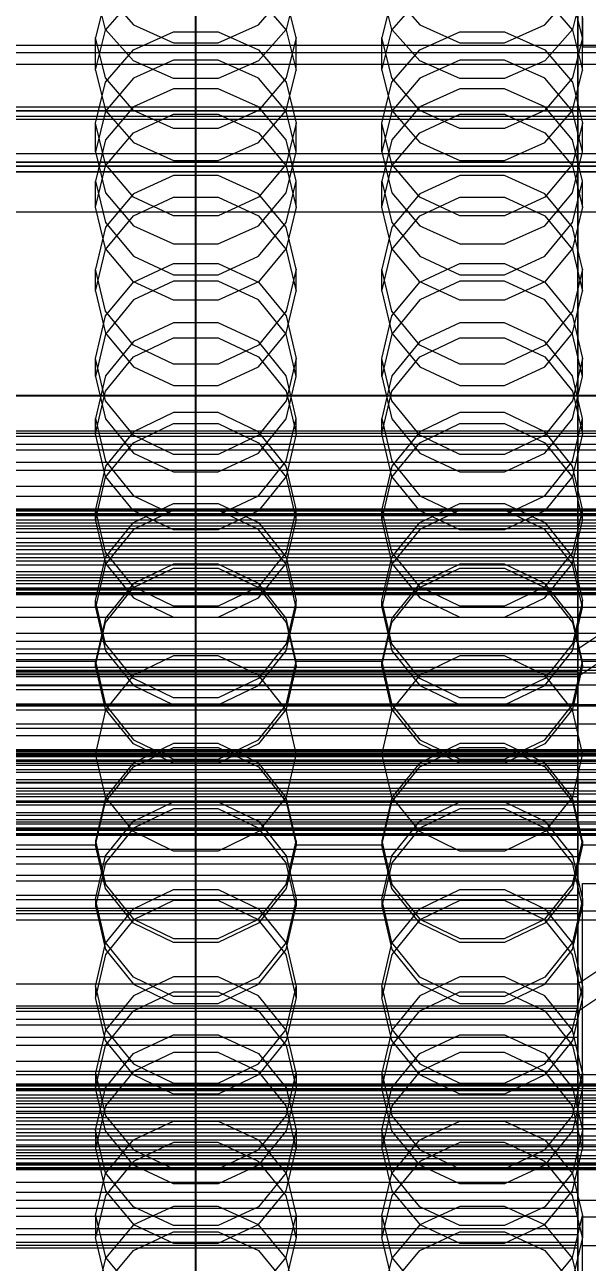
# Model space of a CAD drawing. Header units: millimetres. Extents: x -1970 to 34302, y -65268 to 6837.
# Drawn here: x 14.2 to 132, y -34381.7 to -34122.2 of the extents above; entities that cross this region are included whole.
import ezdxf

# ---------------------------------------------------------------- set-up
doc = ezdxf.new("R2010")
doc.units = ezdxf.units.MM
for name, color, linetype, lineweight in [('COTAS_O', 1, 'Continuous', 0), ('frontal_briquetadora', 7, 'Continuous', 0), ('frontal_C01', 7, 'Continuous', 0), ('frontal_C02', 7, 'Continuous', 0), ('frontal_tolva', 7, 'Continuous', 0)]:
    doc.layers.add(name, color=color, linetype=linetype, lineweight=lineweight)
doc.dimstyles.new('R19_100', dxfattribs={"dimtxt": 250, "dimasz": 150, "dimexe": 150, "dimexo": 80, "dimgap": 100, "dimtad": 1, "dimtih": 1, "dimtoh": 1, "dimdsep": 46, "dimcen": 0.09, "dimadec": 0, "dimazin": 0, "dimtfac": 1, "dimtdec": 4, "dimtofl": 0, "dimtmove": 0, "dimatfit": 3, "dimfxl": 1, "dimtolj": 1, "dimtzin": 0, "dimarcsym": 0})

# ---------------------------------------------------------------- blocks, each defined once
blk = doc.blocks.new('*D35')
at = {"layer": 'COTAS_O', "color": 0, "lineweight": -2, "transparency": 16777216}
for p, q in [((-1725, -34320), (-1725, -33550)), ((1725, -34320), (1725, -33550)), ((-1575, -33700), (1575, -33700))]:
    blk.add_line(p, q, dxfattribs=at)
at = {"layer": 'COTAS_O', "color": 0, "transparency": 16777216}
for points in [[(-1575, -33675), (-1575, -33725), (-1725, -33700)], [(1575, -33675), (1575, -33725), (1725, -33700)]]:
    blk.add_solid(points, dxfattribs=at)
at = {"layer": 'Defpoints', "color": 0, "transparency": 16777216}
for p in [(1725, -33700), (-1725, -34400), (1725, -34400)]:
    blk.add_point(p, dxfattribs=at)
blk = doc.blocks.new('*D38')
at = {"layer": 'COTAS_O', "color": 0, "lineweight": -2, "transparency": 16777216}
for p, q in [((-570, -33700), (200, -33700)), ((50, -34750), (50, -33850)), ((-570, -34900), (200, -34900))]:
    blk.add_line(p, q, dxfattribs=at)
at = {"layer": 'COTAS_O', "color": 0, "transparency": 16777216}
for points in [[(25, -33850), (75, -33850), (50, -33700)], [(25, -34750), (75, -34750), (50, -34900)]]:
    blk.add_solid(points, dxfattribs=at)
at = {"layer": 'Defpoints', "color": 0, "transparency": 16777216}
for p in [(-650, -33700), (50, -33700), (-650, -34900)]:
    blk.add_point(p, dxfattribs=at)
blk = doc.blocks.new('*D39')
at = {"layer": 'COTAS_O', "color": 0, "lineweight": -2, "transparency": 16777216}
for p, q in [((-650, -34820), (-650, -34050)), ((650, -34820), (650, -34050)), ((-500, -34200), (500, -34200))]:
    blk.add_line(p, q, dxfattribs=at)
at = {"layer": 'COTAS_O', "color": 0, "transparency": 16777216}
for points in [[(-500, -34175), (-500, -34225), (-650, -34200)], [(500, -34175), (500, -34225), (650, -34200)]]:
    blk.add_solid(points, dxfattribs=at)
at = {"layer": 'Defpoints', "color": 0, "transparency": 16777216}
for p in [(650, -34200), (-650, -34900), (650, -34900)]:
    blk.add_point(p, dxfattribs=at)

msp = doc.modelspace()

# ---------------------------------------------------------------- linework, layer by layer
at = {"layer": 'frontal_briquetadora'}
for p, q in [((31.08, -34123.224), (29, -34114.988)), ((31.08, -34116.514), (29, -34124.892)), ((31.08, -34115.574), (36.906, -34122.28)), ((31.08, -34123.363), (36.907, -34116.612)), ((63.093, -34116.612), (68.92, -34123.363)), ((63.094, -34122.28), (68.92, -34115.574)), ((71, -34114.988), (68.92, -34123.224)), ((71, -34124.892), (68.92, -34116.514)), ((91.08, -34123.224), (89, -34114.988)), ((91.08, -34116.514), (89, -34124.892)), ((91.08, -34115.574), (96.906, -34122.28)), ((91.08, -34123.363), (96.907, -34116.612)), ((123.093, -34116.612), (128.92, -34123.363)), ((123.094, -34122.28), (128.92, -34115.574)), ((131, -34114.988), (128.92, -34123.224)), ((131, -34124.892), (128.92, -34116.514)), ((29, -34131.781), (31.08, -34123.363)), ((36.907, -34129.83), (31.08, -34123.224)), ((36.906, -34122.28), (45.326, -34126.028)), ((36.906, -34127.512), (45.326, -34123.759)), ((45.326, -34123.759), (54.674, -34123.759)), ((54.674, -34126.028), (63.094, -34122.28)), ((54.674, -34123.759), (63.094, -34127.512)), ((68.92, -34123.224), (63.093, -34129.83)), ((68.92, -34123.363), (71, -34131.781)), ((89, -34131.781), (91.08, -34123.363)), ((96.907, -34129.83), (91.08, -34123.224)), ((96.906, -34122.28), (105.326, -34126.028)), ((96.906, -34127.512), (105.326, -34123.759)), ((105.326, -34123.759), (114.674, -34123.759)), ((114.674, -34126.028), (123.094, -34122.28)), ((114.674, -34123.759), (123.094, -34127.512)), ((128.92, -34123.224), (123.093, -34129.83)), ((128.92, -34123.363), (131, -34131.781)), ((31.08, -34133.352), (29, -34124.892)), ((29, -34131.781), (29, -34124.892)), ((45.326, -34126.028), (54.674, -34126.028)), ((71, -34124.892), (68.92, -34133.352)), ((71, -34131.781), (71, -34124.892)), ((91.08, -34133.352), (89, -34124.892)), ((89, -34131.781), (89, -34124.892)), ((105.326, -34126.028), (114.674, -34126.028)), ((131, -34124.892), (128.92, -34133.352)), ((131, -34131.781), (131, -34124.892)), ((31.08, -34134.311), (36.906, -34127.512)), ((45.327, -34129.642), (36.907, -34133.46)), ((54.673, -34129.642), (45.327, -34129.642)), ((63.093, -34133.46), (54.673, -34129.642)), ((63.094, -34127.512), (68.92, -34134.311)), ((91.08, -34134.311), (96.906, -34127.512)), ((105.327, -34129.642), (96.907, -34133.46)), ((114.673, -34129.642), (105.327, -34129.642)), ((123.093, -34133.46), (114.673, -34129.642)), ((123.094, -34127.512), (128.92, -34134.311)), ((29, -34131.781), (31.08, -34140.199)), ((45.327, -34133.495), (36.907, -34129.83)), ((63.093, -34129.83), (54.673, -34133.495)), ((68.92, -34140.199), (71, -34131.781)), ((89, -34131.781), (91.08, -34140.199)), ((105.327, -34133.495), (96.907, -34129.83)), ((123.093, -34129.83), (114.673, -34133.495)), ((128.92, -34140.199), (131, -34131.781)), ((29, -34142.855), (31.08, -34134.311)), ((36.906, -34140.193), (31.08, -34133.352)), ((36.907, -34133.46), (31.08, -34140.34)), ((54.673, -34133.495), (45.327, -34133.495)), ((68.92, -34140.34), (63.093, -34133.46)), ((68.92, -34133.352), (63.094, -34140.193)), ((68.92, -34134.311), (71, -34142.855)), ((89, -34142.855), (91.08, -34134.311)), ((96.906, -34140.193), (91.08, -34133.352)), ((96.907, -34133.46), (91.08, -34140.34)), ((114.673, -34133.495), (105.327, -34133.495)), ((128.92, -34140.34), (123.093, -34133.46)), ((128.92, -34133.352), (123.094, -34140.193)), ((128.92, -34134.311), (131, -34142.855)), ((45.326, -34135.681), (36.906, -34139.483)), ((54.674, -34135.681), (45.326, -34135.681)), ((63.094, -34139.483), (54.674, -34135.681)), ((105.326, -34135.681), (96.906, -34139.483)), ((114.674, -34135.681), (105.326, -34135.681)), ((123.094, -34139.483), (114.674, -34135.681)), ((-160, -34139.431), (200, -34139.431)), ((200, -34139.536), (-160, -34139.536)), ((36.906, -34139.483), (31.08, -34146.366)), ((68.92, -34146.366), (63.094, -34139.483)), ((96.906, -34139.483), (91.08, -34146.366)), ((128.92, -34146.366), (123.094, -34139.483)), ((-160, -34140.25), (200, -34140.25)), ((200, -34140.35), (-160, -34140.35)), ((-160, -34141.394), (200, -34141.394)), ((200, -34141.489), (-160, -34141.489)), ((31.08, -34140.34), (29, -34148.919)), ((31.08, -34140.199), (36.907, -34146.949)), ((45.326, -34144.012), (36.906, -34140.193)), ((36.907, -34144.884), (45.327, -34141.024)), ((45.327, -34141.024), (54.673, -34141.024)), ((54.673, -34141.024), (63.093, -34144.884)), ((63.094, -34140.193), (54.674, -34144.012)), ((63.093, -34146.949), (68.92, -34140.199)), ((71, -34148.919), (68.92, -34140.34)), ((91.08, -34140.34), (89, -34148.919)), ((91.08, -34140.199), (96.907, -34146.949)), ((105.326, -34144.012), (96.906, -34140.193)), ((96.907, -34144.884), (105.327, -34141.024)), ((105.327, -34141.024), (114.673, -34141.024)), ((114.673, -34141.024), (123.093, -34144.884)), ((123.094, -34140.193), (114.674, -34144.012)), ((123.093, -34146.949), (128.92, -34140.199)), ((131, -34148.919), (128.92, -34140.34)), ((31.08, -34151.47), (29, -34142.855)), ((29, -34148.919), (29, -34142.855)), ((31.08, -34151.841), (36.907, -34144.884)), ((54.674, -34144.012), (45.326, -34144.012)), ((63.093, -34144.884), (68.92, -34151.841)), ((71, -34142.855), (68.92, -34151.47)), ((71, -34148.919), (71, -34142.855)), ((91.08, -34151.47), (89, -34142.855)), ((89, -34148.919), (89, -34142.855)), ((91.08, -34151.841), (96.907, -34144.884)), ((114.674, -34144.012), (105.326, -34144.012)), ((123.093, -34144.884), (128.92, -34151.841)), ((131, -34142.855), (128.92, -34151.47)), ((131, -34148.919), (131, -34142.855)), ((31.08, -34146.366), (29, -34155.01)), ((36.907, -34146.949), (45.327, -34150.696)), ((54.673, -34150.696), (63.093, -34146.949)), ((71, -34155.01), (68.92, -34146.366)), ((91.08, -34146.366), (89, -34155.01)), ((96.907, -34146.949), (105.327, -34150.696)), ((114.673, -34150.696), (123.093, -34146.949)), ((131, -34155.01), (128.92, -34146.366)), ((29, -34148.919), (31.08, -34157.498)), ((68.92, -34157.498), (71, -34148.919)), ((89, -34148.919), (91.08, -34157.498)), ((128.92, -34157.498), (131, -34148.919)), ((200, -34151.031), (-160, -34151.031)), ((200, -34151.121), (-160, -34151.121)), ((200, -34151.864), (-160, -34151.864)), ((200, -34151.949), (-160, -34151.949)), ((-160, -34152.993), (200, -34152.993)), ((-160, -34153.073), (200, -34153.073)), ((29, -34160.516), (31.08, -34151.841)), ((36.906, -34158.429), (31.08, -34151.47)), ((45.327, -34150.696), (54.673, -34150.696)), ((68.92, -34151.47), (63.094, -34158.429)), ((68.92, -34151.841), (71, -34160.516)), ((89, -34160.516), (91.08, -34151.841)), ((96.906, -34158.429), (91.08, -34151.47)), ((105.327, -34150.696), (114.673, -34150.696)), ((128.92, -34151.47), (123.094, -34158.429)), ((128.92, -34151.841), (131, -34160.516)), ((29, -34160.516), (29, -34155.01)), ((29, -34155.01), (31.08, -34163.717)), ((45.326, -34153.841), (36.906, -34157.708)), ((54.674, -34153.841), (45.326, -34153.841)), ((63.094, -34157.708), (54.674, -34153.841)), ((68.92, -34163.717), (71, -34155.01)), ((71, -34160.516), (71, -34155.01)), ((89, -34160.516), (89, -34155.01)), ((89, -34155.01), (91.08, -34163.717)), ((105.326, -34153.841), (96.906, -34157.708)), ((114.674, -34153.841), (105.326, -34153.841)), ((123.094, -34157.708), (114.674, -34153.841)), ((128.92, -34163.717), (131, -34155.01)), ((131, -34160.516), (131, -34155.01)), ((31.08, -34157.498), (36.907, -34164.378)), ((36.906, -34157.708), (31.08, -34164.704)), ((63.093, -34164.378), (68.92, -34157.498)), ((68.92, -34164.704), (63.094, -34157.708)), ((91.08, -34157.498), (96.907, -34164.378)), ((96.906, -34157.708), (91.08, -34164.704)), ((123.093, -34164.378), (128.92, -34157.498)), ((128.92, -34164.704), (123.094, -34157.708)), ((31.08, -34169.191), (29, -34160.516)), ((45.326, -34162.312), (36.906, -34158.429)), ((36.907, -34162.278), (45.327, -34158.361)), ((45.327, -34158.361), (54.673, -34158.361)), ((54.673, -34158.361), (63.093, -34162.278)), ((63.094, -34158.429), (54.674, -34162.312)), ((71, -34160.516), (68.92, -34169.191)), ((91.08, -34169.191), (89, -34160.516)), ((105.326, -34162.312), (96.906, -34158.429)), ((96.907, -34162.278), (105.327, -34158.361)), ((105.327, -34158.361), (114.673, -34158.361)), ((114.673, -34158.361), (123.093, -34162.278)), ((123.094, -34158.429), (114.674, -34162.312)), ((131, -34160.516), (128.92, -34169.191)), ((31.08, -34169.336), (36.907, -34162.278)), ((54.674, -34162.312), (45.326, -34162.312)), ((63.093, -34162.278), (68.92, -34169.336)), ((91.08, -34169.336), (96.907, -34162.278)), ((114.674, -34162.312), (105.326, -34162.312)), ((123.093, -34162.278), (128.92, -34169.336)), ((31.08, -34164.704), (29, -34173.478)), ((31.08, -34163.717), (36.906, -34170.746)), ((36.907, -34164.378), (45.327, -34168.196)), ((54.673, -34168.196), (63.093, -34164.378)), ((63.094, -34170.746), (68.92, -34163.717)), ((71, -34173.478), (68.92, -34164.704)), ((91.08, -34164.704), (89, -34173.478)), ((91.08, -34163.717), (96.906, -34170.746)), ((96.907, -34164.378), (105.327, -34168.196)), ((114.673, -34168.196), (123.093, -34164.378)), ((123.094, -34170.746), (128.92, -34163.717)), ((131, -34173.478), (128.92, -34164.704)), ((45.327, -34168.196), (54.673, -34168.196)), ((105.327, -34168.196), (114.673, -34168.196)), ((29, -34178.137), (31.08, -34169.336)), ((36.907, -34176.147), (31.08, -34169.191)), ((36.906, -34170.746), (45.326, -34174.665)), ((54.674, -34174.665), (63.094, -34170.746)), ((68.92, -34169.191), (63.093, -34176.147)), ((68.92, -34169.336), (71, -34178.137)), ((89, -34178.137), (91.08, -34169.336)), ((96.907, -34176.147), (91.08, -34169.191)), ((96.906, -34170.746), (105.326, -34174.665)), ((114.674, -34174.665), (123.094, -34170.746)), ((128.92, -34169.191), (123.093, -34176.147)), ((128.92, -34169.336), (131, -34178.137)), ((31.08, -34182.307), (29, -34173.478)), ((29, -34178.137), (29, -34173.478)), ((36.906, -34176.216), (45.326, -34172.292)), ((45.326, -34172.292), (54.674, -34172.292)), ((54.674, -34172.292), (63.094, -34176.216)), ((71, -34173.478), (68.92, -34182.308)), ((71, -34178.137), (71, -34173.478)), ((91.08, -34182.307), (89, -34173.478)), ((89, -34178.137), (89, -34173.478)), ((96.906, -34176.216), (105.326, -34172.292)), ((105.326, -34172.292), (114.674, -34172.292)), ((114.674, -34172.292), (123.094, -34176.216)), ((131, -34173.478), (128.92, -34182.308)), ((131, -34178.137), (131, -34173.478)), ((31.08, -34183.307), (36.906, -34176.216)), ((45.327, -34175.979), (36.907, -34179.943)), ((45.327, -34180.008), (36.907, -34176.147)), ((45.326, -34174.665), (54.674, -34174.665)), ((54.673, -34175.979), (45.327, -34175.979)), ((63.093, -34179.943), (54.673, -34175.979)), ((63.093, -34176.147), (54.673, -34180.008)), ((63.094, -34176.216), (68.92, -34183.307)), ((91.08, -34183.307), (96.906, -34176.216)), ((105.327, -34175.979), (96.907, -34179.943)), ((105.327, -34180.008), (96.907, -34176.147)), ((105.326, -34174.665), (114.674, -34174.665)), ((114.673, -34175.979), (105.327, -34175.979)), ((123.093, -34179.943), (114.673, -34175.979)), ((123.093, -34176.147), (114.673, -34180.008)), ((123.094, -34176.216), (128.92, -34183.307)), ((29, -34178.137), (31.08, -34186.938)), ((68.92, -34186.938), (71, -34178.137)), ((89, -34178.137), (91.08, -34186.938)), ((128.92, -34186.938), (131, -34178.137)), ((36.907, -34179.943), (31.08, -34187.085)), ((54.673, -34180.008), (45.327, -34180.008)), ((68.92, -34187.085), (63.093, -34179.943)), ((96.907, -34179.943), (91.08, -34187.085)), ((114.673, -34180.008), (105.327, -34180.008)), ((128.92, -34187.085), (123.093, -34179.943)), ((29, -34192.191), (31.08, -34183.307)), ((36.906, -34189.426), (31.08, -34182.307)), ((68.92, -34182.308), (63.094, -34189.426)), ((68.92, -34183.307), (71, -34192.191)), ((89, -34192.191), (91.08, -34183.307)), ((96.906, -34189.426), (91.08, -34182.307)), ((128.92, -34182.308), (123.094, -34189.426)), ((128.92, -34183.307), (131, -34192.191)), ((45.326, -34184.734), (36.906, -34188.689)), ((54.674, -34184.734), (45.326, -34184.734)), ((63.094, -34188.689), (54.674, -34184.734)), ((105.326, -34184.734), (96.906, -34188.689)), ((114.674, -34184.734), (105.326, -34184.734)), ((123.094, -34188.689), (114.674, -34184.734)), ((31.08, -34187.085), (29, -34195.991)), ((31.08, -34186.938), (36.907, -34193.996)), ((36.906, -34188.689), (31.08, -34195.834)), ((45.326, -34193.392), (36.906, -34189.426)), ((36.907, -34191.85), (45.327, -34187.86)), ((45.327, -34187.86), (54.673, -34187.86)), ((54.673, -34187.86), (63.093, -34191.85)), ((63.094, -34189.426), (54.674, -34193.392)), ((63.093, -34193.996), (68.92, -34186.938)), ((68.92, -34195.834), (63.094, -34188.689)), ((71, -34195.991), (68.92, -34187.085)), ((91.08, -34187.085), (89, -34195.991)), ((91.08, -34186.938), (96.907, -34193.996)), ((96.906, -34188.689), (91.08, -34195.834)), ((105.326, -34193.392), (96.906, -34189.426)), ((96.907, -34191.85), (105.327, -34187.86)), ((105.327, -34187.86), (114.673, -34187.86)), ((114.673, -34187.86), (123.093, -34191.85)), ((123.094, -34189.426), (114.674, -34193.392)), ((123.093, -34193.996), (128.92, -34186.938)), ((128.92, -34195.834), (123.094, -34188.689)), ((131, -34195.991), (128.92, -34187.085)), ((31.08, -34199.039), (36.907, -34191.85)), ((63.093, -34191.85), (68.92, -34199.039)), ((91.08, -34199.039), (96.907, -34191.85)), ((123.093, -34191.85), (128.92, -34199.039)), ((31.08, -34201.121), (29, -34192.191)), ((29, -34195.991), (29, -34192.191)), ((36.907, -34193.996), (45.327, -34197.913)), ((54.674, -34193.392), (45.326, -34193.392)), ((54.673, -34197.913), (63.093, -34193.996)), ((71, -34192.191), (68.92, -34201.121)), ((71, -34195.991), (71, -34192.191)), ((91.08, -34201.121), (89, -34192.191)), ((89, -34195.991), (89, -34192.191)), ((96.907, -34193.996), (105.327, -34197.913)), ((114.674, -34193.392), (105.326, -34193.392)), ((114.673, -34197.913), (123.093, -34193.996)), ((131, -34192.191), (128.92, -34201.121)), ((131, -34195.991), (131, -34192.191)), ((31.08, -34195.834), (29, -34204.781)), ((29, -34195.991), (31.08, -34204.898)), ((71, -34204.781), (68.92, -34195.834)), ((68.92, -34204.898), (71, -34195.991)), ((91.08, -34195.834), (89, -34204.781)), ((89, -34195.991), (91.08, -34204.898)), ((131, -34204.781), (128.92, -34195.834)), ((128.92, -34204.898), (131, -34195.991)), ((29, -34208.003), (31.08, -34199.039)), ((45.327, -34197.913), (54.673, -34197.913)), ((68.92, -34199.039), (71, -34208.003)), ((89, -34208.003), (91.08, -34199.039)), ((105.327, -34197.913), (114.673, -34197.913)), ((128.92, -34199.039), (131, -34208.003)), ((36.906, -34208.312), (31.08, -34201.121)), ((68.92, -34201.121), (63.094, -34208.312)), ((96.906, -34208.312), (91.08, -34201.121)), ((128.92, -34201.121), (123.094, -34208.312)), ((29, -34208.003), (29, -34204.781)), ((29, -34204.781), (31.08, -34213.765)), ((31.08, -34204.898), (36.907, -34212.04)), ((45.326, -34203.573), (36.906, -34207.568)), ((54.674, -34203.573), (45.326, -34203.573)), ((63.094, -34207.568), (54.674, -34203.573)), ((63.093, -34212.04), (68.92, -34204.898)), ((68.92, -34213.765), (71, -34204.781)), ((71, -34208.003), (71, -34204.781)), ((89, -34208.003), (89, -34204.781)), ((89, -34204.781), (91.08, -34213.765)), ((91.08, -34204.898), (96.907, -34212.04)), ((105.326, -34203.573), (96.906, -34207.568)), ((114.674, -34203.573), (105.326, -34203.573)), ((123.094, -34207.568), (114.674, -34203.573)), ((123.093, -34212.04), (128.92, -34204.898)), ((128.92, -34213.765), (131, -34204.781)), ((131, -34208.003), (131, -34204.781)), ((36.906, -34207.568), (31.08, -34214.781)), ((36.907, -34209.873), (45.327, -34205.852)), ((45.327, -34205.852), (54.673, -34205.852)), ((54.673, -34205.852), (63.093, -34209.873)), ((68.92, -34214.78), (63.094, -34207.568)), ((96.906, -34207.568), (91.08, -34214.781)), ((96.907, -34209.873), (105.327, -34205.852)), ((105.327, -34205.852), (114.673, -34205.852)), ((114.673, -34205.852), (123.093, -34209.873)), ((128.92, -34214.78), (123.094, -34207.568)), ((31.08, -34216.967), (29, -34208.003)), ((31.08, -34217.117), (36.907, -34209.873)), ((45.326, -34212.316), (36.906, -34208.312)), ((63.094, -34208.312), (54.674, -34212.316)), ((63.093, -34209.873), (68.92, -34217.117)), ((71, -34208.003), (68.92, -34216.967)), ((91.08, -34216.967), (89, -34208.003)), ((91.08, -34217.117), (96.907, -34209.873)), ((105.326, -34212.316), (96.906, -34208.312)), ((123.094, -34208.312), (114.674, -34212.316)), ((123.093, -34209.873), (128.92, -34217.117)), ((131, -34208.003), (128.92, -34216.967)), ((36.907, -34212.04), (45.327, -34216.004)), ((54.674, -34212.316), (45.326, -34212.316)), ((54.673, -34216.004), (63.093, -34212.04)), ((96.907, -34212.04), (105.327, -34216.004)), ((114.674, -34212.316), (105.326, -34212.316)), ((114.673, -34216.004), (123.093, -34212.04)), ((31.08, -34214.781), (29, -34223.801)), ((31.08, -34213.765), (36.906, -34220.995)), ((63.094, -34220.995), (68.92, -34213.765)), ((71, -34223.801), (68.92, -34214.78)), ((91.08, -34214.781), (89, -34223.801)), ((91.08, -34213.765), (96.906, -34220.995)), ((123.094, -34220.995), (128.92, -34213.765)), ((131, -34223.801), (128.92, -34214.78)), ((29, -34226.151), (31.08, -34217.117)), ((36.907, -34224.156), (31.08, -34216.967)), ((45.327, -34216.004), (54.673, -34216.004)), ((68.92, -34216.967), (63.093, -34224.156)), ((68.92, -34217.117), (71, -34226.151)), ((89, -34226.151), (91.08, -34217.117)), ((96.907, -34224.156), (91.08, -34216.967)), ((105.327, -34216.004), (114.673, -34216.004)), ((128.92, -34216.967), (123.093, -34224.156)), ((128.92, -34217.117), (131, -34226.151)), ((36.906, -34220.995), (45.326, -34225.019)), ((36.906, -34226.61), (45.326, -34222.584)), ((45.326, -34222.584), (54.674, -34222.584)), ((54.674, -34225.019), (63.094, -34220.995)), ((54.674, -34222.584), (63.094, -34226.61)), ((96.906, -34220.995), (105.326, -34225.019)), ((96.906, -34226.61), (105.326, -34222.584)), ((105.326, -34222.584), (114.674, -34222.584)), ((114.674, -34225.019), (123.094, -34220.995)), ((114.674, -34222.584), (123.094, -34226.61)), ((31.08, -34232.849), (29, -34223.801)), ((29, -34226.151), (29, -34223.801)), ((45.327, -34224.011), (36.907, -34228.052)), ((45.327, -34228.146), (36.907, -34224.156)), ((45.326, -34225.019), (54.674, -34225.019)), ((54.673, -34224.011), (45.327, -34224.011)), ((63.093, -34228.052), (54.673, -34224.011)), ((63.093, -34224.156), (54.673, -34228.146)), ((71, -34223.801), (68.92, -34232.849)), ((71, -34226.151), (71, -34223.801)), ((91.08, -34232.849), (89, -34223.801)), ((89, -34226.151), (89, -34223.801)), ((105.327, -34224.011), (96.907, -34228.052)), ((105.327, -34228.146), (96.907, -34224.156)), ((105.326, -34225.019), (114.674, -34225.019)), ((114.673, -34224.011), (105.327, -34224.011)), ((123.093, -34228.052), (114.673, -34224.011)), ((123.093, -34224.156), (114.673, -34228.146)), ((131, -34223.801), (128.92, -34232.849)), ((131, -34226.151), (131, -34223.801)), ((29, -34226.151), (31.08, -34235.184)), ((31.08, -34233.872), (36.906, -34226.61)), ((36.907, -34228.052), (31.08, -34235.335)), ((54.673, -34228.146), (45.327, -34228.146)), ((68.92, -34235.335), (63.093, -34228.052)), ((63.094, -34226.61), (68.92, -34233.872)), ((68.92, -34235.184), (71, -34226.151)), ((89, -34226.151), (91.08, -34235.184)), ((91.08, -34233.872), (96.906, -34226.61)), ((96.907, -34228.052), (91.08, -34235.335)), ((114.673, -34228.146), (105.327, -34228.146)), ((128.92, -34235.335), (123.093, -34228.052)), ((123.094, -34226.61), (128.92, -34233.872)), ((128.92, -34235.184), (131, -34226.151)), ((36.906, -34240.124), (31.08, -34232.849)), ((68.92, -34232.849), (63.094, -34240.124)), ((96.906, -34240.124), (91.08, -34232.849)), ((128.92, -34232.849), (123.094, -34240.124)), ((29, -34242.945), (31.08, -34233.872)), ((31.08, -34235.335), (29, -34244.416)), ((31.08, -34235.184), (36.907, -34242.429)), ((45.326, -34235.331), (36.906, -34239.371)), ((54.674, -34235.331), (45.326, -34235.331)), ((63.094, -34239.371), (54.674, -34235.331)), ((63.093, -34242.429), (68.92, -34235.184)), ((68.92, -34233.872), (71, -34242.945)), ((71, -34244.416), (68.92, -34235.335)), ((89, -34242.945), (91.08, -34233.872)), ((91.08, -34235.335), (89, -34244.416)), ((91.08, -34235.184), (96.907, -34242.429)), ((105.326, -34235.331), (96.906, -34239.371)), ((114.674, -34235.331), (105.326, -34235.331)), ((123.094, -34239.371), (114.674, -34235.331)), ((123.093, -34242.429), (128.92, -34235.184)), ((128.92, -34233.872), (131, -34242.945)), ((131, -34244.416), (128.92, -34235.335)), ((36.907, -34240.238), (45.327, -34236.188)), ((45.327, -34236.188), (54.673, -34236.188)), ((54.673, -34236.188), (63.093, -34240.238)), ((96.907, -34240.238), (105.327, -34236.188)), ((105.327, -34236.188), (114.673, -34236.188)), ((114.673, -34236.188), (123.093, -34240.238)), ((36.906, -34239.371), (31.08, -34246.657)), ((31.08, -34247.536), (36.907, -34240.238)), ((45.326, -34244.169), (36.906, -34240.124)), ((63.094, -34240.124), (54.674, -34244.169)), ((63.093, -34240.238), (68.92, -34247.536)), ((68.92, -34246.657), (63.094, -34239.371)), ((96.906, -34239.371), (91.08, -34246.657)), ((91.08, -34247.536), (96.907, -34240.238)), ((105.326, -34244.169), (96.906, -34240.124)), ((123.094, -34240.124), (114.674, -34244.169)), ((123.093, -34240.238), (128.92, -34247.536)), ((128.92, -34246.657), (123.094, -34239.371)), ((31.08, -34252.035), (29, -34242.945)), ((29, -34244.416), (29, -34242.945)), ((36.907, -34242.429), (45.327, -34246.449)), ((54.673, -34246.449), (63.093, -34242.429)), ((71, -34242.945), (68.92, -34252.036)), ((71, -34244.416), (71, -34242.945)), ((91.08, -34252.035), (89, -34242.945)), ((89, -34244.416), (89, -34242.945)), ((96.907, -34242.429), (105.327, -34246.449)), ((114.673, -34246.449), (123.093, -34242.429)), ((131, -34242.945), (128.92, -34252.036)), ((131, -34244.416), (131, -34242.945)), ((29, -34244.416), (31.08, -34253.497)), ((54.674, -34244.169), (45.326, -34244.169)), ((45.327, -34246.449), (54.673, -34246.449)), ((68.92, -34253.497), (71, -34244.416)), ((89, -34244.416), (91.08, -34253.497)), ((114.674, -34244.169), (105.326, -34244.169)), ((105.327, -34246.449), (114.673, -34246.449)), ((128.92, -34253.497), (131, -34244.416)), ((31.08, -34246.657), (29, -34255.753)), ((29, -34256.636), (31.08, -34247.536)), ((71, -34255.753), (68.92, -34246.657)), ((68.92, -34247.536), (71, -34256.636)), ((91.08, -34246.657), (89, -34255.753)), ((89, -34256.636), (91.08, -34247.536)), ((131, -34255.753), (128.92, -34246.657)), ((128.92, -34247.536), (131, -34256.636)), ((36.906, -34259.336), (31.08, -34252.035)), ((31.08, -34253.497), (36.907, -34260.779)), ((63.093, -34260.779), (68.92, -34253.497)), ((68.92, -34252.036), (63.094, -34259.336)), ((96.906, -34259.336), (91.08, -34252.035)), ((91.08, -34253.497), (96.907, -34260.779)), ((123.093, -34260.779), (128.92, -34253.497)), ((128.92, -34252.036), (123.094, -34259.336)), ((29, -34255.753), (11, -34255.753)), ((29, -34256.636), (29, -34255.753)), ((29, -34255.753), (31.08, -34264.86)), ((31.08, -34265.737), (29, -34256.636)), ((45.326, -34254.527), (36.906, -34258.582)), ((54.674, -34254.527), (45.326, -34254.527)), ((63.094, -34258.582), (54.674, -34254.527)), ((68.92, -34264.86), (71, -34255.753)), ((71, -34256.636), (68.92, -34265.737)), ((71, -34256.636), (71, -34255.753)), ((89, -34255.753), (71, -34255.753)), ((89, -34256.636), (89, -34255.753)), ((89, -34255.753), (91.08, -34264.86)), ((91.08, -34265.737), (89, -34256.636)), ((105.326, -34254.527), (96.906, -34258.582)), ((114.674, -34254.527), (105.326, -34254.527)), ((123.094, -34258.582), (114.674, -34254.527)), ((128.92, -34264.86), (131, -34255.753)), ((131, -34256.636), (128.92, -34265.737)), ((131, -34256.636), (131, -34255.753)), ((149, -34255.753), (131, -34255.753)), ((36.906, -34258.582), (31.08, -34265.888)), ((45.326, -34263.393), (36.906, -34259.336)), ((63.094, -34259.336), (54.674, -34263.393)), ((68.92, -34265.888), (63.094, -34258.582)), ((96.906, -34258.582), (91.08, -34265.888)), ((105.326, -34263.393), (96.906, -34259.336)), ((123.094, -34259.336), (114.674, -34263.393)), ((128.92, -34265.888), (123.094, -34258.582)), ((-160, -34260.611), (200, -34260.611)), ((36.907, -34260.779), (45.327, -34264.821)), ((54.673, -34264.821), (63.093, -34260.779)), ((96.907, -34260.779), (105.327, -34264.821)), ((114.673, -34264.821), (123.093, -34260.779)), ((54.674, -34263.393), (45.326, -34263.393)), ((114.674, -34263.393), (105.326, -34263.393)), ((-160, -34265.027), (200, -34265.027)), ((31.08, -34265.888), (29, -34275)), ((31.08, -34264.86), (36.906, -34272.168)), ((36.907, -34273.035), (31.08, -34265.737)), ((45.327, -34264.821), (54.673, -34264.821)), ((68.92, -34265.737), (63.093, -34273.035)), ((63.094, -34272.168), (68.92, -34264.86)), ((71, -34275), (68.92, -34265.888)), ((91.08, -34265.888), (89, -34275)), ((91.08, -34264.86), (96.906, -34272.168)), ((96.907, -34273.035), (91.08, -34265.737)), ((105.327, -34264.821), (114.673, -34264.821)), ((128.92, -34265.737), (123.093, -34273.035)), ((123.094, -34272.168), (128.92, -34264.86)), ((131, -34275), (128.92, -34265.888)), ((200, -34268.884), (-160, -34268.884)), ((36.906, -34272.168), (45.326, -34276.228)), ((54.674, -34276.228), (63.094, -34272.168)), ((96.906, -34272.168), (105.326, -34276.228)), ((114.674, -34276.228), (123.094, -34272.168)), ((200, -34275), (-160, -34275)), ((29, -34275), (11, -34275)), ((31.08, -34284.112), (29, -34275)), ((36.906, -34277.832), (45.326, -34273.772)), ((45.327, -34272.915), (36.907, -34276.965)), ((45.327, -34277.085), (36.907, -34273.035)), ((45.326, -34273.772), (54.674, -34273.772)), ((54.673, -34272.915), (45.327, -34272.915)), ((63.093, -34276.965), (54.673, -34272.915)), ((63.093, -34273.035), (54.673, -34277.085)), ((54.674, -34273.772), (63.094, -34277.832)), ((71, -34275), (68.92, -34284.112)), ((89, -34275), (71, -34275)), ((91.08, -34284.112), (89, -34275)), ((96.906, -34277.832), (105.326, -34273.772)), ((105.327, -34272.915), (96.907, -34276.965)), ((105.327, -34277.085), (96.907, -34273.035)), ((105.326, -34273.772), (114.674, -34273.772)), ((114.673, -34272.915), (105.327, -34272.915)), ((123.093, -34276.965), (114.673, -34272.915)), ((123.093, -34273.035), (114.673, -34277.085)), ((114.674, -34273.772), (123.094, -34277.832)), ((131, -34275), (128.92, -34284.112)), ((149, -34275), (131, -34275)), ((36.907, -34276.965), (31.08, -34284.263)), ((45.326, -34276.228), (54.674, -34276.228)), ((54.673, -34277.085), (45.327, -34277.085)), ((68.92, -34284.263), (63.093, -34276.965)), ((96.907, -34276.965), (91.08, -34284.263)), ((105.326, -34276.228), (114.674, -34276.228)), ((114.673, -34277.085), (105.327, -34277.085)), ((128.92, -34284.263), (123.093, -34276.965)), ((31.08, -34285.14), (36.906, -34277.832)), ((63.094, -34277.832), (68.92, -34285.14)), ((91.08, -34285.14), (96.906, -34277.832)), ((123.094, -34277.832), (128.92, -34285.14)), ((200, -34281.116), (-160, -34281.116)), ((-160, -34284.973), (200, -34284.973)), ((31.08, -34284.263), (29, -34293.364)), ((29, -34294.247), (31.08, -34285.14)), ((36.906, -34291.418), (31.08, -34284.112)), ((36.907, -34289.221), (45.327, -34285.179)), ((45.327, -34285.179), (54.673, -34285.179)), ((54.673, -34285.179), (63.093, -34289.221)), ((68.92, -34284.112), (63.094, -34291.418)), ((71, -34293.364), (68.92, -34284.263)), ((68.92, -34285.14), (71, -34294.247)), ((91.08, -34284.263), (89, -34293.364)), ((89, -34294.247), (91.08, -34285.14)), ((96.906, -34291.418), (91.08, -34284.112)), ((96.907, -34289.221), (105.327, -34285.179)), ((105.327, -34285.179), (114.673, -34285.179)), ((114.673, -34285.179), (123.093, -34289.221)), ((128.92, -34284.112), (123.094, -34291.418)), ((131, -34293.364), (128.92, -34284.263)), ((128.92, -34285.14), (131, -34294.247)), ((45.326, -34286.607), (36.906, -34290.664)), ((54.674, -34286.607), (45.326, -34286.607)), ((63.094, -34290.664), (54.674, -34286.607)), ((105.326, -34286.607), (96.906, -34290.664)), ((114.674, -34286.607), (105.326, -34286.607)), ((123.094, -34290.664), (114.674, -34286.607)), ((-160, -34289.389), (200, -34289.389)), ((31.08, -34296.503), (36.907, -34289.221)), ((63.093, -34289.221), (68.92, -34296.503)), ((91.08, -34296.503), (96.907, -34289.221)), ((123.093, -34289.221), (128.92, -34296.503)), ((36.906, -34290.664), (31.08, -34297.965)), ((45.326, -34295.473), (36.906, -34291.418)), ((63.094, -34291.418), (54.674, -34295.473)), ((68.92, -34297.964), (63.094, -34290.664)), ((96.906, -34290.664), (91.08, -34297.965)), ((105.326, -34295.473), (96.906, -34291.418)), ((123.094, -34291.418), (114.674, -34295.473)), ((128.92, -34297.964), (123.094, -34290.664)), ((29, -34294.247), (11, -34294.247)), ((29, -34293.364), (29, -34294.247)), ((29, -34293.364), (31.08, -34302.464)), ((31.08, -34303.343), (29, -34294.247)), ((54.674, -34295.473), (45.326, -34295.473)), ((68.92, -34302.464), (71, -34293.364)), ((71, -34294.247), (68.92, -34303.343)), ((71, -34293.364), (71, -34294.247)), ((89, -34294.247), (71, -34294.247)), ((89, -34293.364), (89, -34294.247)), ((89, -34293.364), (91.08, -34302.464)), ((91.08, -34303.343), (89, -34294.247)), ((114.674, -34295.473), (105.326, -34295.473)), ((128.92, -34302.464), (131, -34293.364)), ((131, -34294.247), (128.92, -34303.343)), ((131, -34293.364), (131, -34294.247)), ((149, -34294.247), (131, -34294.247)), ((29, -34305.584), (31.08, -34296.503)), ((31.08, -34297.965), (29, -34307.055)), ((68.92, -34296.503), (71, -34305.584)), ((71, -34307.055), (68.92, -34297.964)), ((89, -34305.584), (91.08, -34296.503)), ((91.08, -34297.965), (89, -34307.055)), ((128.92, -34296.503), (131, -34305.584)), ((131, -34307.055), (128.92, -34297.964)), ((31.08, -34302.464), (36.907, -34309.762)), ((36.906, -34310.629), (31.08, -34303.343)), ((36.907, -34307.571), (45.327, -34303.551)), ((45.327, -34303.551), (54.673, -34303.551)), ((54.673, -34303.551), (63.093, -34307.571)), ((63.093, -34309.762), (68.92, -34302.464)), ((68.92, -34303.343), (63.094, -34310.629)), ((91.08, -34302.464), (96.907, -34309.762)), ((96.906, -34310.629), (91.08, -34303.343)), ((96.907, -34307.571), (105.327, -34303.551)), ((105.327, -34303.551), (114.673, -34303.551)), ((114.673, -34303.551), (123.093, -34307.571)), ((123.093, -34309.762), (128.92, -34302.464)), ((128.92, -34303.343), (123.094, -34310.629)), ((29, -34305.584), (29, -34307.055)), ((31.08, -34314.665), (29, -34305.584)), ((45.326, -34305.831), (36.906, -34309.876)), ((54.674, -34305.831), (45.326, -34305.831)), ((63.094, -34309.876), (54.674, -34305.831)), ((71, -34305.584), (68.92, -34314.665)), ((71, -34305.584), (71, -34307.055)), ((89, -34305.584), (89, -34307.055)), ((91.08, -34314.665), (89, -34305.584)), ((105.326, -34305.831), (96.906, -34309.876)), ((114.674, -34305.831), (105.326, -34305.831)), ((123.094, -34309.876), (114.674, -34305.831)), ((131, -34305.584), (128.92, -34314.665)), ((131, -34305.584), (131, -34307.055)), ((29, -34307.055), (31.08, -34316.128)), ((31.08, -34314.816), (36.907, -34307.571)), ((63.093, -34307.571), (68.92, -34314.816)), ((68.92, -34316.128), (71, -34307.055)), ((89, -34307.055), (91.08, -34316.128)), ((91.08, -34314.816), (96.907, -34307.571)), ((123.093, -34307.571), (128.92, -34314.816)), ((128.92, -34316.128), (131, -34307.055)), ((36.906, -34309.876), (31.08, -34317.151)), ((45.326, -34314.669), (36.906, -34310.629)), ((36.907, -34309.762), (45.327, -34313.812)), ((54.673, -34313.812), (63.093, -34309.762)), ((63.094, -34310.629), (54.674, -34314.669)), ((68.92, -34317.151), (63.094, -34309.876)), ((96.906, -34309.876), (91.08, -34317.151)), ((105.326, -34314.669), (96.906, -34310.629)), ((96.907, -34309.762), (105.327, -34313.812)), ((114.673, -34313.812), (123.093, -34309.762)), ((123.094, -34310.629), (114.674, -34314.669)), ((128.92, -34317.151), (123.094, -34309.876)), ((45.327, -34313.812), (54.673, -34313.812)), ((105.327, -34313.812), (114.673, -34313.812)), ((29, -34323.849), (31.08, -34314.816)), ((36.907, -34321.948), (31.08, -34314.665)), ((31.08, -34316.128), (36.906, -34323.39)), ((54.674, -34314.669), (45.326, -34314.669)), ((68.92, -34314.665), (63.093, -34321.948)), ((63.094, -34323.39), (68.92, -34316.128)), ((68.92, -34314.816), (71, -34323.849)), ((89, -34323.849), (91.08, -34314.816)), ((96.907, -34321.948), (91.08, -34314.665)), ((91.08, -34316.128), (96.906, -34323.39)), ((114.674, -34314.669), (105.326, -34314.669)), ((128.92, -34314.665), (123.093, -34321.948)), ((123.094, -34323.39), (128.92, -34316.128)), ((128.92, -34314.816), (131, -34323.849)), ((31.08, -34317.151), (29, -34326.199)), ((71, -34326.199), (68.92, -34317.151)), ((91.08, -34317.151), (89, -34326.199)), ((131, -34326.199), (128.92, -34317.151)), ((29, -34323.849), (29, -34326.199)), ((29, -34323.849), (31.08, -34332.883)), ((36.906, -34323.39), (45.326, -34327.416)), ((45.327, -34321.854), (36.907, -34325.844)), ((45.327, -34325.989), (36.907, -34321.948)), ((54.673, -34321.854), (45.327, -34321.854)), ((63.093, -34325.844), (54.673, -34321.854)), ((63.093, -34321.948), (54.673, -34325.989)), ((54.674, -34327.416), (63.094, -34323.39)), ((68.92, -34332.883), (71, -34323.849)), ((71, -34323.849), (71, -34326.199)), ((89, -34323.849), (89, -34326.199)), ((89, -34323.849), (91.08, -34332.883)), ((96.906, -34323.39), (105.326, -34327.416)), ((105.327, -34321.854), (96.907, -34325.844)), ((105.327, -34325.989), (96.907, -34321.948)), ((114.673, -34321.854), (105.327, -34321.854)), ((123.093, -34325.844), (114.673, -34321.854)), ((123.093, -34321.948), (114.673, -34325.989)), ((114.674, -34327.416), (123.094, -34323.39)), ((128.92, -34332.883), (131, -34323.849)), ((131, -34323.849), (131, -34326.199)), ((31.08, -34335.219), (29, -34326.199)), ((36.907, -34325.844), (31.08, -34333.033)), ((36.906, -34329.005), (45.326, -34324.981)), ((45.326, -34324.981), (54.674, -34324.981)), ((54.673, -34325.989), (45.327, -34325.989)), ((54.674, -34324.981), (63.094, -34329.005)), ((68.92, -34333.033), (63.093, -34325.844)), ((71, -34326.199), (68.92, -34335.22)), ((91.08, -34335.219), (89, -34326.199)), ((96.907, -34325.844), (91.08, -34333.033)), ((96.906, -34329.005), (105.326, -34324.981)), ((105.326, -34324.981), (114.674, -34324.981)), ((114.673, -34325.989), (105.327, -34325.989)), ((114.674, -34324.981), (123.094, -34329.005)), ((128.92, -34333.033), (123.093, -34325.844)), ((131, -34326.199), (128.92, -34335.22)), ((31.08, -34336.235), (36.906, -34329.005)), ((45.326, -34327.416), (54.674, -34327.416)), ((63.094, -34329.005), (68.92, -34336.235)), ((91.08, -34336.235), (96.906, -34329.005)), ((105.326, -34327.416), (114.674, -34327.416)), ((123.094, -34329.005), (128.92, -34336.235)), ((31.08, -34333.033), (29, -34341.997)), ((31.08, -34332.883), (36.907, -34340.127)), ((36.907, -34337.96), (45.327, -34333.996)), ((45.327, -34333.996), (54.673, -34333.996)), ((54.673, -34333.996), (63.093, -34337.96)), ((63.093, -34340.127), (68.92, -34332.883)), ((71, -34341.997), (68.92, -34333.033)), ((91.08, -34333.033), (89, -34341.997)), ((91.08, -34332.883), (96.907, -34340.127)), ((96.907, -34337.96), (105.327, -34333.996)), ((105.327, -34333.996), (114.673, -34333.996)), ((114.673, -34333.996), (123.093, -34337.96)), ((123.093, -34340.127), (128.92, -34332.883)), ((131, -34341.997), (128.92, -34333.033)), ((29, -34345.219), (31.08, -34336.235)), ((36.906, -34342.432), (31.08, -34335.219)), ((68.92, -34335.22), (63.094, -34342.432)), ((68.92, -34336.235), (71, -34345.219)), ((89, -34345.219), (91.08, -34336.235)), ((96.906, -34342.432), (91.08, -34335.219)), ((128.92, -34335.22), (123.094, -34342.432)), ((128.92, -34336.235), (131, -34345.219)), ((31.08, -34345.102), (36.907, -34337.96)), ((45.326, -34337.684), (36.906, -34341.688)), ((54.674, -34337.684), (45.326, -34337.684)), ((63.094, -34341.688), (54.674, -34337.684)), ((63.093, -34337.96), (68.92, -34345.102)), ((91.08, -34345.102), (96.907, -34337.96)), ((105.326, -34337.684), (96.906, -34341.688)), ((114.674, -34337.684), (105.326, -34337.684)), ((123.094, -34341.688), (114.674, -34337.684)), ((123.093, -34337.96), (128.92, -34345.102)), ((29, -34341.997), (29, -34345.219)), ((29, -34341.997), (31.08, -34350.961)), ((36.906, -34341.688), (31.08, -34348.879)), ((45.326, -34346.427), (36.906, -34342.432)), ((36.907, -34340.127), (45.327, -34344.148)), ((54.673, -34344.148), (63.093, -34340.127)), ((63.094, -34342.432), (54.674, -34346.427)), ((68.92, -34348.879), (63.094, -34341.688)), ((68.92, -34350.961), (71, -34341.997)), ((71, -34341.997), (71, -34345.219)), ((89, -34341.997), (89, -34345.219)), ((89, -34341.997), (91.08, -34350.961)), ((96.906, -34341.688), (91.08, -34348.879)), ((105.326, -34346.427), (96.906, -34342.432)), ((96.907, -34340.127), (105.327, -34344.148)), ((114.673, -34344.148), (123.093, -34340.127)), ((123.094, -34342.432), (114.674, -34346.427)), ((128.92, -34348.879), (123.094, -34341.688)), ((128.92, -34350.961), (131, -34341.997)), ((131, -34341.997), (131, -34345.219)), ((29, -34354.009), (31.08, -34345.102)), ((45.327, -34344.148), (54.673, -34344.148)), ((68.92, -34345.102), (71, -34354.009)), ((89, -34354.009), (91.08, -34345.102)), ((105.327, -34344.148), (114.673, -34344.148)), ((128.92, -34345.102), (131, -34354.009)), ((31.08, -34354.166), (29, -34345.219)), ((54.674, -34346.427), (45.326, -34346.427)), ((71, -34345.219), (68.92, -34354.166)), ((91.08, -34354.166), (89, -34345.219)), ((114.674, -34346.427), (105.326, -34346.427)), ((131, -34345.219), (128.92, -34354.166)), ((31.08, -34348.879), (29, -34357.809)), ((71, -34357.809), (68.92, -34348.879)), ((91.08, -34348.879), (89, -34357.809)), ((131, -34357.809), (128.92, -34348.879)), ((31.08, -34350.961), (36.907, -34358.15)), ((36.907, -34356.004), (45.327, -34352.087)), ((45.327, -34352.087), (54.673, -34352.087)), ((54.673, -34352.087), (63.093, -34356.004)), ((63.093, -34358.15), (68.92, -34350.961)), ((91.08, -34350.961), (96.907, -34358.15)), ((96.907, -34356.004), (105.327, -34352.087)), ((105.327, -34352.087), (114.673, -34352.087)), ((114.673, -34352.087), (123.093, -34356.004)), ((123.093, -34358.15), (128.92, -34350.961)), ((29, -34354.009), (29, -34357.809)), ((31.08, -34362.915), (29, -34354.009)), ((36.906, -34361.311), (31.08, -34354.166)), ((68.92, -34354.166), (63.094, -34361.311)), ((71, -34354.009), (68.92, -34362.915)), ((71, -34354.009), (71, -34357.809)), ((89, -34354.009), (89, -34357.809)), ((91.08, -34362.915), (89, -34354.009)), ((96.906, -34361.311), (91.08, -34354.166)), ((128.92, -34354.166), (123.094, -34361.311)), ((131, -34354.009), (128.92, -34362.915)), ((131, -34354.009), (131, -34357.809)), ((29, -34357.809), (31.08, -34366.693)), ((31.08, -34363.062), (36.907, -34356.004)), ((45.326, -34356.608), (36.906, -34360.574)), ((54.674, -34356.608), (45.326, -34356.608)), ((63.094, -34360.574), (54.674, -34356.608)), ((63.093, -34356.004), (68.92, -34363.062)), ((68.92, -34366.693), (71, -34357.809)), ((89, -34357.809), (91.08, -34366.693)), ((91.08, -34363.062), (96.907, -34356.004)), ((105.326, -34356.608), (96.906, -34360.574)), ((114.674, -34356.608), (105.326, -34356.608)), ((123.094, -34360.574), (114.674, -34356.608)), ((123.093, -34356.004), (128.92, -34363.062)), ((128.92, -34366.693), (131, -34357.809)), ((36.906, -34360.574), (31.08, -34367.693)), ((36.907, -34358.15), (45.327, -34362.14)), ((54.673, -34362.14), (63.093, -34358.15)), ((68.92, -34367.692), (63.094, -34360.574)), ((96.906, -34360.574), (91.08, -34367.693)), ((96.907, -34358.15), (105.327, -34362.14)), ((114.673, -34362.14), (123.093, -34358.15)), ((128.92, -34367.692), (123.094, -34360.574)), ((29, -34371.863), (31.08, -34363.062)), ((36.907, -34370.057), (31.08, -34362.915)), ((45.326, -34365.266), (36.906, -34361.311)), ((45.327, -34362.14), (54.673, -34362.14)), ((63.094, -34361.311), (54.674, -34365.266)), ((68.92, -34362.915), (63.093, -34370.057)), ((68.92, -34363.062), (71, -34371.863)), ((89, -34371.863), (91.08, -34363.062)), ((96.907, -34370.057), (91.08, -34362.915)), ((105.326, -34365.266), (96.906, -34361.311)), ((105.327, -34362.14), (114.673, -34362.14)), ((123.094, -34361.311), (114.674, -34365.266)), ((128.92, -34362.915), (123.093, -34370.057)), ((128.92, -34363.062), (131, -34371.863)), ((54.674, -34365.266), (45.326, -34365.266)), ((114.674, -34365.266), (105.326, -34365.266)), ((31.08, -34367.693), (29, -34376.522)), ((31.08, -34366.693), (36.906, -34373.784)), ((63.094, -34373.784), (68.92, -34366.693)), ((71, -34376.522), (68.92, -34367.692)), ((91.08, -34367.693), (89, -34376.522)), ((91.08, -34366.693), (96.906, -34373.784)), ((123.094, -34373.784), (128.92, -34366.693)), ((131, -34376.522), (128.92, -34367.692)), ((45.327, -34369.992), (36.907, -34373.853)), ((45.327, -34374.021), (36.907, -34370.057)), ((54.673, -34369.992), (45.327, -34369.992)), ((63.093, -34373.853), (54.673, -34369.992)), ((63.093, -34370.057), (54.673, -34374.021)), ((105.327, -34369.992), (96.907, -34373.853)), ((105.327, -34374.021), (96.907, -34370.057)), ((114.673, -34369.992), (105.327, -34369.992)), ((123.093, -34373.853), (114.673, -34369.992)), ((123.093, -34370.057), (114.673, -34374.021)), ((29, -34371.863), (29, -34376.522)), ((29, -34371.863), (31.08, -34380.664)), ((68.92, -34380.664), (71, -34371.863)), ((71, -34371.863), (71, -34376.522)), ((89, -34371.863), (89, -34376.522)), ((89, -34371.863), (91.08, -34380.664)), ((128.92, -34380.664), (131, -34371.863)), ((131, -34371.863), (131, -34376.522)), ((36.907, -34373.853), (31.08, -34380.809)), ((36.906, -34373.784), (45.326, -34377.708)), ((36.906, -34379.254), (45.326, -34375.335)), ((45.326, -34375.335), (54.674, -34375.335)), ((54.673, -34374.021), (45.327, -34374.021)), ((54.674, -34377.708), (63.094, -34373.784)), ((54.674, -34375.335), (63.094, -34379.254)), ((68.92, -34380.809), (63.093, -34373.853)), ((96.907, -34373.853), (91.08, -34380.809)), ((96.906, -34373.784), (105.326, -34377.708)), ((96.906, -34379.254), (105.326, -34375.335)), ((105.326, -34375.335), (114.674, -34375.335)), ((114.673, -34374.021), (105.327, -34374.021)), ((114.674, -34377.708), (123.094, -34373.784)), ((114.674, -34375.335), (123.094, -34379.254)), ((128.92, -34380.809), (123.093, -34373.853)), ((31.08, -34385.296), (29, -34376.522)), ((45.326, -34377.708), (54.674, -34377.708)), ((71, -34376.522), (68.92, -34385.296)), ((91.08, -34385.296), (89, -34376.522)), ((105.326, -34377.708), (114.674, -34377.708)), ((131, -34376.522), (128.92, -34385.296)), ((31.08, -34380.809), (29, -34389.484)), ((31.08, -34386.283), (36.906, -34379.254)), ((31.08, -34380.664), (36.907, -34387.722)), ((63.093, -34387.722), (68.92, -34380.664)), ((63.094, -34379.254), (68.92, -34386.283)), ((71, -34389.484), (68.92, -34380.809)), ((91.08, -34380.809), (89, -34389.484)), ((91.08, -34386.283), (96.906, -34379.254)), ((91.08, -34380.664), (96.907, -34387.722)), ((123.093, -34387.722), (128.92, -34380.664)), ((123.094, -34379.254), (128.92, -34386.283)), ((131, -34389.484), (128.92, -34380.809))]:
    msp.add_line(p, q, dxfattribs=at)
at = {"layer": 'frontal_C01'}
for p, q in [((130, -34323.357), (130, -34026.66)), ((130, -34032.379), (130, -34329.075)), ((131, -34126.867), (131, -34081.526)), ((131, -34120.78), (131, -34126.867)), ((425, -34126.571), (-425, -34126.571)), ((131, -34126.867), (149, -34126.867)), ((450, -34128.146), (-450, -34128.146)), ((425, -34130.602), (-425, -34130.602)), ((-425, -34142.033), (425, -34142.033)), ((450, -34149.31), (-450, -34149.31)), ((-450, -34161.485), (450, -34161.485)), ((-311.15, -34207.349), (311.15, -34207.349)), ((-311.15, -34207.902), (311.15, -34207.902)), ((-311.15, -34208.526), (311.15, -34208.526)), ((-311.15, -34210.145), (311.15, -34210.145)), ((-311.15, -34211.351), (311.15, -34211.351)), ((-311.15, -34213.928), (311.15, -34213.928)), ((-311.15, -34215.633), (311.15, -34215.633)), ((-311.15, -34218.991), (311.15, -34218.991)), ((-311.15, -34221.079), (311.15, -34221.079)), ((-440, -34223.731), (440, -34223.731)), ((-440, -34223.926), (440, -34223.926)), ((-440, -34224.147), (440, -34224.147)), ((-440, -34224.721), (440, -34224.721)), ((-440, -34225.149), (440, -34225.149)), ((311.15, -34224.989), (-311.15, -34224.989)), ((-440, -34226.062), (440, -34226.062)), ((-440, -34226.666), (440, -34226.666)), ((-440, -34227.856), (440, -34227.856)), ((-311.15, -34227.318), (311.15, -34227.318)), ((-440, -34228.596), (440, -34228.596)), ((440, -34229.981), (-440, -34229.981)), ((-440, -34230.806), (440, -34230.806)), ((-440, -34232.293), (440, -34232.293)), ((-440, -34233.148), (440, -34233.148)), ((-311.15, -34231.515), (311.15, -34231.515)), ((-440, -34234.635), (440, -34234.635)), ((-440, -34235.46), (440, -34235.46)), ((-311.15, -34233.926), (311.15, -34233.926)), ((-440, -34236.845), (440, -34236.845)), ((-440, -34237.585), (440, -34237.585)), ((-311.15, -34238.122), (311.15, -34238.122)), ((-440, -34238.775), (440, -34238.775)), ((-440, -34239.379), (440, -34239.379)), ((-440, -34240.292), (440, -34240.292)), ((-440, -34240.72), (440, -34240.72)), ((-440, -34241.293), (440, -34241.293)), ((-311.15, -34240.452), (311.15, -34240.452)), ((-440, -34241.515), (440, -34241.515)), ((-440, -34241.71), (440, -34241.71)), ((-311.15, -34244.362), (311.15, -34244.362)), ((-311.15, -34246.45), (311.15, -34246.45)), ((-311.15, -34249.808), (311.15, -34249.808)), ((-311.15, -34251.513), (311.15, -34251.513)), ((-311.15, -34254.09), (311.15, -34254.09)), ((-311.15, -34255.296), (311.15, -34255.296)), ((-311.15, -34256.915), (311.15, -34256.915)), ((-311.15, -34257.539), (311.15, -34257.539)), ((-311.15, -34258.092), (311.15, -34258.092)), ((228.298, -34257.758), (130, -34323.357)), ((130, -34329.075), (228.298, -34263.476)), ((130, -34323.357), (0, -34323.357)), ((130, -34620.053), (130, -34323.357)), ((-130, -34327.899), (130, -34327.899)), ((-130, -34328.451), (130, -34328.451)), ((-130, -34329.075), (130, -34329.075)), ((0, -34329.075), (130, -34329.075)), ((130, -34328.451), (130, -34327.899)), ((130, -34327.899), (130, -34329.075)), ((130, -34330.695), (130, -34328.451)), ((130, -34329.075), (130, -34625.771)), ((130, -34329.075), (130, -34331.9)), ((-130, -34330.695), (130, -34330.695)), ((-130, -34331.9), (130, -34331.9)), ((130, -34334.477), (130, -34330.695)), ((130, -34331.9), (130, -34336.182)), ((-130, -34334.477), (130, -34334.477)), ((130, -34339.54), (130, -34334.477)), ((-130, -34336.182), (130, -34336.182)), ((130, -34336.182), (130, -34341.628)), ((-130, -34339.54), (130, -34339.54)), ((130, -34345.539), (130, -34339.54)), ((-130, -34341.628), (130, -34341.628)), ((130, -34341.628), (130, -34347.868)), ((-148, -34344.28), (148, -34344.28)), ((-148, -34344.476), (148, -34344.476)), ((-148, -34344.697), (148, -34344.697)), ((-148, -34345.271), (148, -34345.271)), ((-148, -34345.698), (148, -34345.698)), ((-148, -34346.611), (148, -34346.611)), ((-148, -34347.215), (148, -34347.215)), ((130, -34345.539), (-130, -34345.539)), ((130, -34352.064), (130, -34345.539)), ((-148, -34348.405), (148, -34348.405)), ((-148, -34349.145), (148, -34349.145)), ((-130, -34347.868), (130, -34347.868)), ((130, -34347.868), (130, -34354.476)), ((148, -34350.531), (-148, -34350.531)), ((-148, -34351.356), (148, -34351.356)), ((-148, -34352.843), (148, -34352.843)), ((-130, -34352.064), (130, -34352.064)), ((130, -34358.672), (130, -34352.064)), ((-148, -34353.697), (148, -34353.697)), ((-148, -34355.184), (148, -34355.184)), ((-130, -34354.476), (130, -34354.476)), ((130, -34354.476), (130, -34361.001)), ((-148, -34356.009), (148, -34356.009)), ((-148, -34357.395), (148, -34357.395)), ((-148, -34358.135), (148, -34358.135)), ((-148, -34359.325), (148, -34359.325)), ((-148, -34359.929), (148, -34359.929)), ((-130, -34358.672), (130, -34358.672)), ((130, -34364.911), (130, -34358.672)), ((-148, -34360.842), (148, -34360.842)), ((-148, -34361.269), (148, -34361.269)), ((-148, -34361.843), (148, -34361.843)), ((-148, -34362.064), (148, -34362.064)), ((-148, -34362.26), (148, -34362.26)), ((-130, -34361.001), (130, -34361.001)), ((130, -34361.001), (130, -34367)), ((-130, -34364.911), (130, -34364.911)), ((130, -34370.358), (130, -34364.911)), ((-130, -34367), (130, -34367)), ((130, -34367), (130, -34372.063)), ((-130, -34370.358), (130, -34370.358)), ((130, -34374.639), (130, -34370.358)), ((-130, -34372.063), (130, -34372.063)), ((130, -34372.063), (130, -34375.845)), ((131, -34378.222), (131, -34372.135)), ((131, -34372.135), (149, -34372.135)), ((131, -34417.476), (131, -34372.135)), ((-130, -34374.639), (130, -34374.639)), ((-130, -34375.845), (130, -34375.845)), ((130, -34377.465), (130, -34374.639)), ((130, -34375.845), (130, -34378.089)), ((-130, -34377.465), (130, -34377.465)), ((-130, -34378.089), (130, -34378.089)), ((-130, -34378.641), (130, -34378.641)), ((130, -34378.641), (130, -34377.465)), ((130, -34378.089), (130, -34378.641)), ((149, -34378.222), (131, -34378.222)), ((131, -34423.564), (131, -34378.222))]:
    msp.add_line(p, q, dxfattribs=at)
at = {"layer": 'frontal_C02'}
for p, q in [((130, -34253.153), (130, -33968.332)), ((130, -33974.073), (130, -34258.894)), ((228.298, -34187.295), (130, -34253.153)), ((130, -34258.894), (228.298, -34193.036)), ((130, -34253.153), (0, -34253.153)), ((130, -34537.975), (130, -34253.153)), ((-130, -34257.801), (130, -34257.801)), ((-130, -34258.437), (130, -34258.437)), ((-130, -34258.895), (130, -34258.895)), ((0, -34258.894), (130, -34258.894)), ((130, -34258.437), (130, -34257.801)), ((130, -34257.801), (130, -34258.895)), ((130, -34260.76), (130, -34258.437)), ((130, -34258.894), (130, -34543.716)), ((130, -34258.895), (130, -34261.644)), ((-130, -34260.76), (130, -34260.76)), ((-130, -34261.644), (130, -34261.644)), ((130, -34264.611), (130, -34260.76)), ((130, -34261.644), (130, -34265.861)), ((-130, -34264.611), (130, -34264.611)), ((130, -34269.728), (130, -34264.611)), ((-450, -34264.768), (450, -34264.768)), ((-130, -34265.861), (130, -34265.861)), ((130, -34265.861), (130, -34271.258)), ((-130, -34269.728), (130, -34269.728)), ((130, -34275.762), (130, -34269.728)), ((-130, -34271.258), (130, -34271.258)), ((130, -34271.258), (130, -34277.469)), ((-148, -34274.191), (148, -34274.191)), ((-148, -34274.416), (148, -34274.416)), ((-148, -34274.578), (148, -34274.578)), ((450, -34276.459), (-450, -34276.459)), ((-148, -34275.239), (148, -34275.239)), ((-148, -34275.553), (148, -34275.553)), ((-148, -34276.604), (148, -34276.604)), ((-148, -34277.047), (148, -34277.047)), ((130, -34275.762), (-130, -34275.762)), ((-130, -34277.469), (130, -34277.469)), ((130, -34282.302), (130, -34275.762)), ((130, -34277.469), (130, -34284.069)), ((-148, -34278.417), (148, -34278.417)), ((-148, -34278.959), (148, -34278.959)), ((148, -34280.555), (-148, -34280.555)), ((-148, -34281.16), (148, -34281.16)), ((-130, -34282.302), (130, -34282.302)), ((130, -34288.902), (130, -34282.302)), ((-148, -34282.872), (148, -34282.872)), ((-148, -34283.499), (148, -34283.499)), ((-148, -34285.211), (148, -34285.211)), ((-130, -34284.069), (130, -34284.069)), ((130, -34284.069), (130, -34290.609)), ((-148, -34285.816), (148, -34285.816)), ((-148, -34287.412), (148, -34287.412)), ((-148, -34287.954), (148, -34287.954)), ((-148, -34289.324), (148, -34289.324)), ((-148, -34289.767), (148, -34289.767)), ((-130, -34288.902), (130, -34288.902)), ((-130, -34290.609), (130, -34290.609)), ((130, -34295.113), (130, -34288.902)), ((130, -34290.609), (130, -34296.643)), ((-148, -34290.818), (148, -34290.818)), ((-148, -34291.132), (148, -34291.132)), ((-148, -34291.793), (148, -34291.793)), ((-148, -34291.955), (148, -34291.955)), ((-148, -34292.18), (148, -34292.18)), ((-130, -34295.113), (130, -34295.113)), ((130, -34300.51), (130, -34295.113)), ((450, -34298.24), (-450, -34298.24)), ((-130, -34296.643), (130, -34296.643)), ((130, -34296.643), (130, -34301.76)), ((-130, -34300.51), (130, -34300.51)), ((130, -34304.727), (130, -34300.51)), ((-130, -34301.76), (130, -34301.76)), ((130, -34301.76), (130, -34305.611)), ((131, -34308.104), (131, -34302.259)), ((131, -34302.259), (149, -34302.259)), ((131, -34347.78), (131, -34302.259)), ((-130, -34304.727), (130, -34304.727)), ((-130, -34305.611), (130, -34305.611)), ((130, -34307.476), (130, -34304.727)), ((130, -34305.611), (130, -34307.934)), ((-130, -34307.476), (130, -34307.476)), ((-130, -34307.934), (130, -34307.934)), ((-130, -34308.57), (130, -34308.57)), ((130, -34308.57), (130, -34307.476)), ((130, -34307.934), (130, -34308.57)), ((149, -34308.104), (131, -34308.104)), ((131, -34353.626), (131, -34308.104)), ((-450, -34309.931), (450, -34309.931)), ((-425, -34342.323), (425, -34342.323)), ((149, -34347.78), (131, -34347.78)), ((131, -34347.78), (131, -34353.626)), ((425, -34353.799), (-425, -34353.799)), ((131, -34353.626), (149, -34353.626)), ((425, -34357.17), (-425, -34357.17)), ((-425, -34368.646), (425, -34368.646))]:
    msp.add_line(p, q, dxfattribs=at)
at = {"layer": 'frontal_tolva'}
for p, q in [((-1821.5, -34350), (1821.5, -34350)), ((-1821.5, -34361), (1821.5, -34361))]:
    msp.add_line(p, q, dxfattribs=at)

# ---------------------------------------------------------------- dimensions: what is measured, and where the dimension line sits
at = {"layer": 'COTAS_O'}
for p1, p2, distance, picture, middle in [((-1725, -34400), (1725, -34400), 700, '*D35', (0, -33700)), ((-650, -34900), (-650, -33700), -700, '*D38', (50, -34300)), ((-650, -34900), (650, -34900), 700, '*D39', (0, -34200))]:
    dim = msp.add_aligned_dim(p1=p1, p2=p2, distance=distance, text='<> O', dimstyle='R19_100', dxfattribs=at)
    dim.commit()
    dim.dimension.update_dxf_attribs({"geometry": picture, "text_midpoint": middle})

doc.saveas('drawing.dxf')
